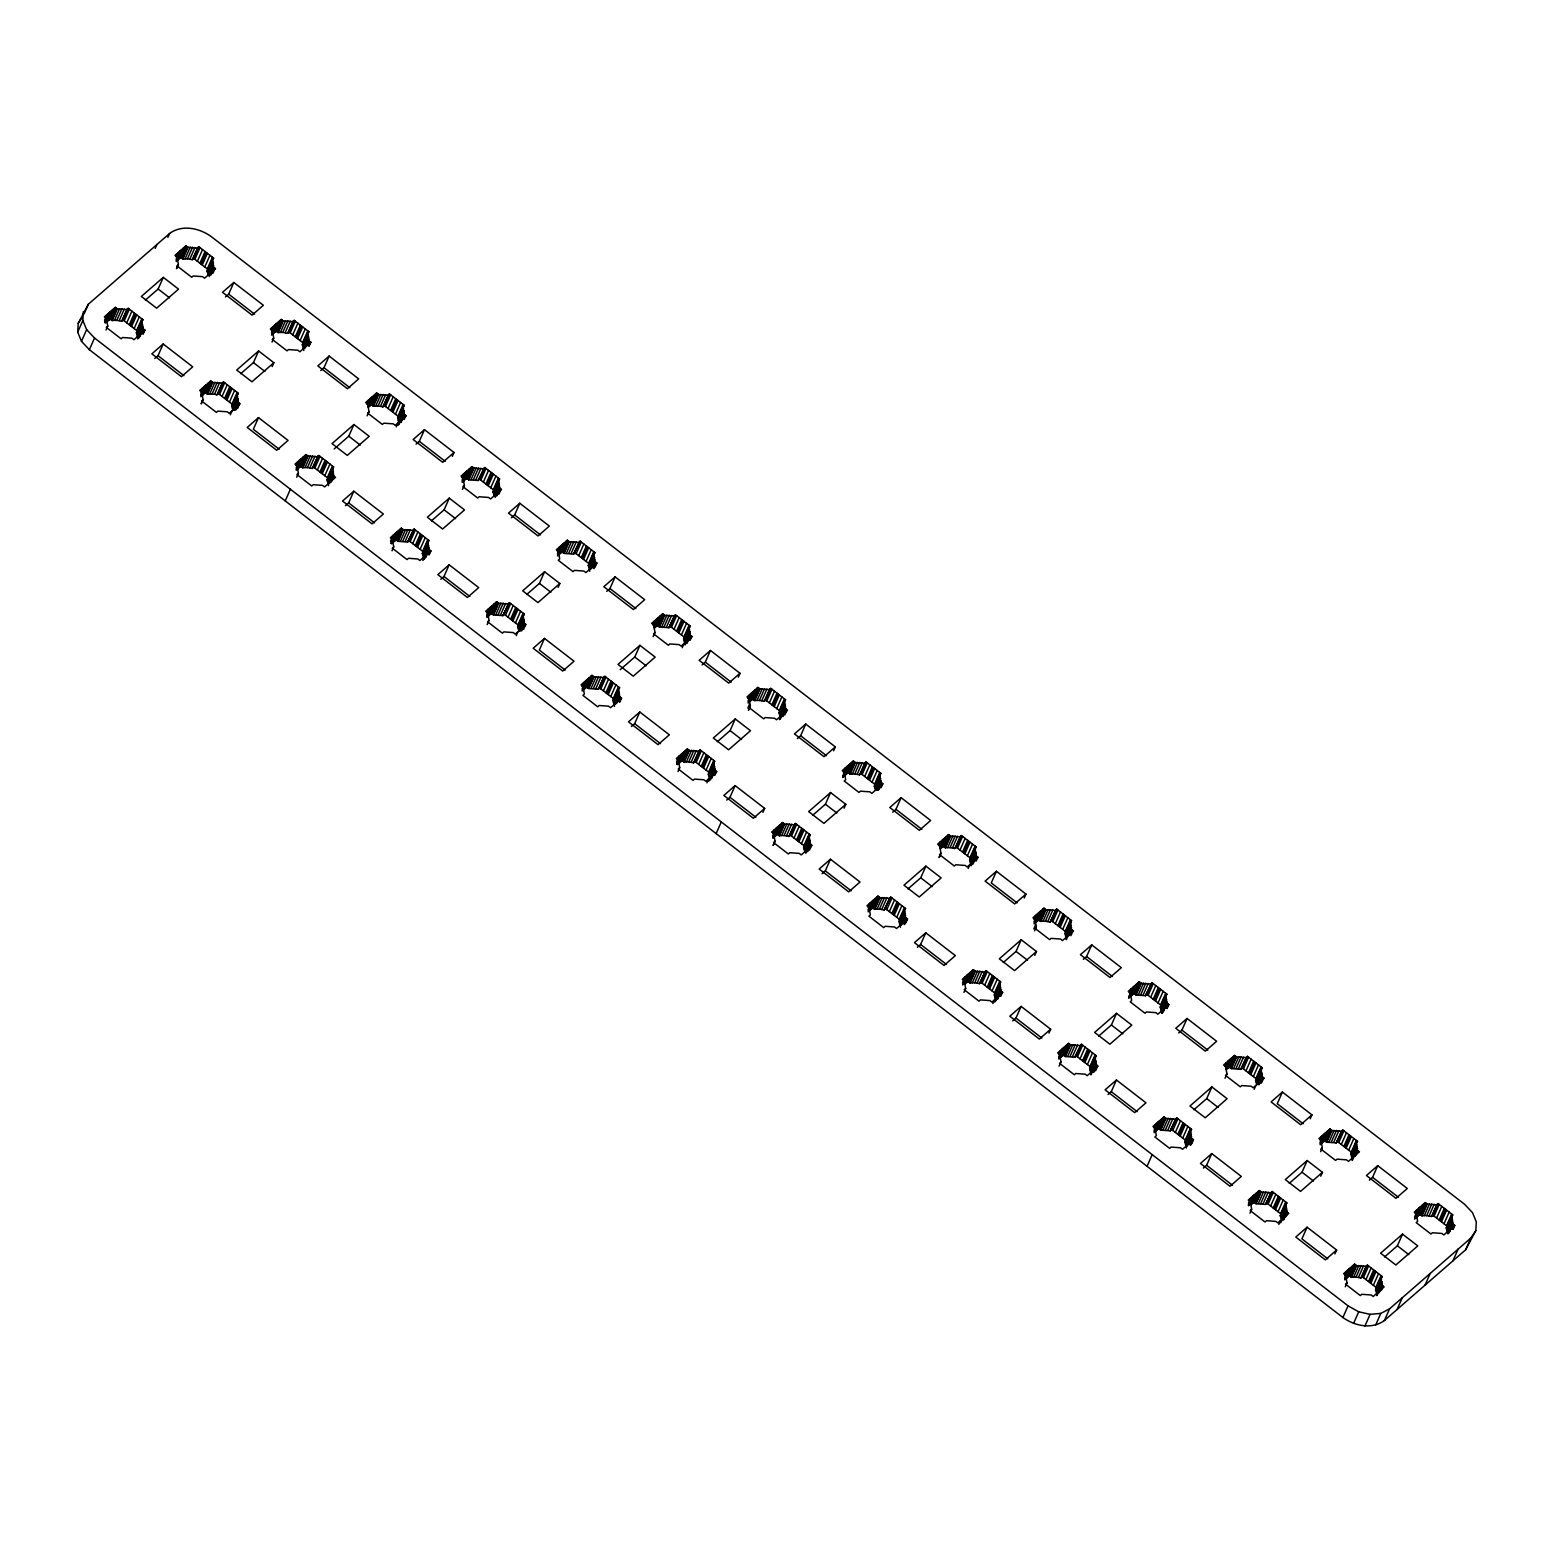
<?xml version="1.0" encoding="UTF-8"?>
<svg xmlns="http://www.w3.org/2000/svg" width="1554" height="1554" viewBox="0 0 1554 1554"><rect width="100%" height="100%" fill="white"/><g stroke="black" fill="none" stroke-linecap="round" stroke-linejoin="round"><path stroke-width="1.5" d="M77.7 332.167L78.205 323.329L88.345 304.234L169.6 233.469C182.109 224.32 199.242 228.011 211.091 236.48L1464.626 1204.311L1472.512 1212.683L1476.3 1221.832L1475.795 1230.671L1465.655 1249.766L1384.4 1320.531C1371.891 1329.68 1354.758 1325.989 1342.909 1317.52L89.374 349.689L81.488 341.317L77.7 332.167L82.848 320.493L83.353 311.674M138.461 329.623L142.968 319.697L128.186 308.294L126.729 309.576L117.308 308.896L115.326 307.362L104.39 316.899L106.352 318.434L107.77 326.087L106.041 329.992M138.617 338.383L142.91 328.652L141.511 320.979L142.968 319.697M209.188 276.554L213.558 267.113L212.14 259.44L213.617 258.158L198.834 246.756L197.377 248.038L187.956 247.358L185.975 245.823L175.019 255.361L177.001 256.896L178.399 264.568L176.69 268.453M234.809 410.023L238.228 402.253L236.83 394.58L238.306 393.298L223.523 381.895L222.047 383.178L212.645 382.478L210.664 380.963L199.708 390.501L201.69 392.016L203.088 399.689L201.379 403.593M306.293 346.542L308.877 340.714L307.478 333.042L308.935 331.76L294.172 320.357L292.696 321.639L283.275 320.959L281.293 319.425L270.357 328.962L272.338 330.497L273.737 338.15L272.008 342.055M330.983 481.682L333.566 475.854L332.148 468.181L333.624 466.899L318.842 455.497L317.385 456.779L307.964 456.08L305.983 454.564L295.027 464.102L297.008 465.617L298.407 473.29L296.697 477.175M400.777 422.086L404.195 414.316L402.797 406.643L404.273 405.361L389.491 393.958L388.034 395.24L378.613 394.541L376.631 393.026L365.676 402.564L367.657 404.079L369.056 411.752L367.113 415.85M425.446 557.226L428.885 549.456L427.486 541.783L428.943 540.501L414.18 529.098L407.556 542.035L398.135 541.355L396.153 539.821L401.301 528.166L403.282 529.681L412.704 530.361M496.095 495.687L499.533 487.917L498.135 480.244L499.592 478.962L484.809 467.56L478.205 480.497L468.784 479.817L466.802 478.302L471.95 466.627L473.931 468.142L483.352 468.842M520.784 630.827L524.203 623.037L522.804 615.384L524.281 614.102L509.498 602.699L502.894 615.637L493.473 614.957L491.491 613.422L496.639 601.767L498.62 603.282L508.041 603.962M592.288 567.346L594.852 561.518L593.453 553.846L594.91 552.564L580.147 541.161L573.523 554.098L564.102 553.418L562.14 551.884L567.288 540.229L569.25 541.744L578.671 542.424M616.957 702.486L619.541 696.639L618.142 688.985L619.599 687.703L604.817 676.301L598.212 689.238L588.791 688.558L586.81 687.023L591.957 675.349L593.939 676.884L603.36 677.563M710.508 779.681L714.859 770.24L713.461 762.567L714.918 761.305L700.155 749.883L698.678 751.165L689.257 750.485L687.295 748.95L676.34 758.488L678.321 760.023L679.72 767.695L678.01 771.58M686.751 642.89L690.17 635.1L688.772 627.447L690.248 626.165L675.466 614.762L668.861 627.699L659.44 627.02L657.459 625.485L662.606 613.83L664.588 615.345L674.009 616.025M782.07 716.491L785.508 708.702L784.11 701.048L785.566 699.766L770.803 688.364L769.327 689.626L759.906 688.946L757.925 687.412L746.988 696.95L748.95 698.484L750.368 706.157L748.639 710.042M805.827 853.282L810.197 843.841L808.779 836.169L810.256 834.906L795.473 823.484L794.016 824.766L784.595 824.086L782.614 822.552L771.658 832.089L773.639 833.624L775.038 841.297L773.329 845.182M880.827 782.303L879.428 774.63L880.904 773.368L866.122 761.946L864.646 763.228L855.244 762.548L853.263 761.013L842.307 770.551L844.288 772.085L845.687 779.758L844.23 781.021L858.993 792.443L860.469 791.161L869.89 791.841L871.852 793.375L882.808 783.838L880.827 782.303L877.408 790.092M905.516 917.443L904.117 909.77L905.574 908.488L890.811 897.085L889.335 898.367L879.914 897.688L877.932 896.153L866.996 905.691L868.977 907.225L870.376 914.898L868.9 916.161L883.682 927.583L885.139 926.301L894.56 926.98L896.541 928.515L907.497 918.977L905.516 917.443L902.932 923.27M972.726 863.694L976.165 855.904L974.766 848.231L976.223 846.969L961.44 835.547L959.983 836.829L950.562 836.149L948.581 834.615L937.625 844.152L939.607 845.687L941.005 853.36L939.296 857.245M997.415 998.814L1000.834 991.044L999.436 983.371L1000.912 982.089L986.13 970.687L984.673 971.969L975.252 971.289L973.27 969.754L962.314 979.292L964.296 980.827L965.694 988.48L963.985 992.384M1068.919 935.333L1071.483 929.506L1070.084 921.833L1071.541 920.551L1056.778 909.148L1055.302 910.43L1045.881 909.75L1043.919 908.216L1032.963 917.754L1034.945 919.288L1036.343 926.961L1034.614 930.846M1092.734 1072.415L1096.172 1064.645L1094.774 1056.973L1096.23 1055.69L1081.448 1044.288L1074.844 1057.244L1065.422 1056.545L1063.441 1055.03L1068.589 1043.356L1070.57 1044.871L1079.991 1045.57M1162.528 1012.839L1166.801 1003.107L1165.403 995.434L1166.879 994.152L1152.097 982.75L1145.492 995.706L1136.071 995.007L1134.09 993.492L1139.237 981.817L1141.219 983.352L1150.64 984.032M1188.927 1144.074L1191.491 1138.247L1190.092 1130.574L1191.549 1129.292L1176.786 1117.889L1170.162 1130.826L1160.741 1130.146L1158.779 1128.631L1163.927 1116.957L1165.889 1118.472L1175.31 1119.171M1258.701 1084.478L1262.139 1076.708L1260.741 1069.035L1262.198 1067.753L1247.415 1056.351L1240.811 1069.307L1231.39 1068.608L1229.408 1067.093L1234.556 1055.419L1236.537 1056.934L1245.958 1057.633M1283.39 1219.618L1286.809 1211.848L1285.411 1204.175L1286.887 1202.893L1272.104 1191.491L1265.5 1204.428L1256.079 1203.748L1254.097 1202.213L1259.245 1190.558L1261.226 1192.073L1270.648 1192.753M1354.894 1156.137L1357.458 1150.31L1356.059 1142.637L1357.536 1141.355L1342.753 1129.952L1336.129 1142.889L1326.708 1142.209L1324.746 1140.694L1329.894 1129.02L1331.856 1130.535L1341.277 1131.234M1378.709 1293.219L1382.147 1285.43L1380.748 1277.776L1382.205 1276.494L1367.442 1265.092L1365.966 1266.355L1356.545 1265.675L1354.564 1264.16L1343.627 1273.697L1345.589 1275.212L1347.007 1282.885L1345.278 1286.77M1416.238 1213.674L1417.636 1221.347L1416.18 1222.629L1430.962 1234.031L1432.419 1232.749L1441.84 1233.449L1443.821 1234.964L1454.758 1225.426L1452.796 1223.911L1451.378 1216.238L1452.854 1214.956L1438.072 1203.554L1436.615 1204.816L1427.194 1204.136L1425.212 1202.621L1414.257 1212.159L1416.238 1213.674L1414.529 1217.578M84.071 313.966L88.345 304.234M81.488 341.317L86.635 329.642L82.848 320.493M89.374 349.689L94.522 338.014L86.635 329.642M104.545 320.357L107.129 314.51M104.642 322.319L106.352 318.434M104.72 322.61L108.994 312.878M105.575 321.853L109.848 312.121M105.575 323.057L110.722 311.383M112.587 309.751L107.44 321.425L110.179 319.036L115.326 307.362M109.324 319.774L114.472 308.1M110.489 319.269L115.637 307.595M111.169 319.794L116.317 308.119M111.849 320.318L116.997 308.644M110.179 319.036L112.16 320.551L117.308 308.896M112.16 320.551L114.433 320.357L119.58 308.683M114.433 320.357L116.783 320.396L121.931 308.722M116.783 320.396L119.172 320.687L124.32 309.032M119.172 320.687L121.581 321.251L126.962 309.382M122.319 320.61L127.467 308.935M122.824 320.163L128.186 308.294M155.186 248.407L156.896 244.522M124.203 320.862L129.351 309.188M126.748 322.824L131.896 311.15M129.273 324.786L134.421 313.112M167.871 237.354L169.6 233.469M130.439 325.68L135.587 314.005M131.585 326.554L136.733 314.899M134.13 328.516L139.277 316.861M136.674 330.478L141.822 318.803M137.879 338.442L136.363 332.653L141.725 320.784M137.082 332.012L142.23 320.338M137.16 334.596L142.308 322.921M145.357 300.136L158.139 289.005L163.287 277.35L178.535 289.122L156.624 308.197L141.375 296.425L163.287 277.35M137.665 336.538L142.813 324.864M137.684 338.83L143.026 326.787M139.782 336.674L143.221 328.885M142.172 333.294L143.9 329.409M176.049 256.876L177.758 252.972M142.851 333.819L144.58 329.934M143.162 334.071L144.891 330.167L142.91 328.652M176.204 259.11L179.642 251.34M176.204 260.314L180.497 250.602M181.352 249.844L176.204 261.519L180.827 257.498L185.975 245.823M178.088 259.887L183.236 248.213M179.973 258.236L185.12 246.562M176.457 268.648L178.166 264.763M181.138 257.731L186.286 246.056M181.818 258.255L186.966 246.581M182.498 258.78L187.645 247.105M180.827 257.498L182.809 259.013L187.956 247.358M182.809 259.013L185.081 258.819L190.229 247.144M185.081 258.819L187.432 258.858L192.579 247.183M187.432 258.858L189.821 259.168L194.969 247.494M189.821 259.168L192.23 259.712L197.611 247.844M192.949 259.071L198.096 247.397M193.454 258.624L198.834 246.756M194.852 259.324L200 247.649M197.377 261.286L202.525 249.611M154.798 358.488L158.022 355.672L163.17 343.997L192.715 366.822L181.429 376.67L151.865 353.846L163.17 343.997M199.922 263.248L205.07 251.573M201.088 264.141L206.235 252.467M202.234 265.035L207.381 253.36M204.778 266.977L209.926 255.322M207.304 268.939L212.451 257.284M213.461 263.325L208.314 275L206.993 271.115L212.374 259.246M207.731 270.474L212.879 258.799M208.236 270.046L213.617 258.158M207.809 273.057L212.956 261.383M209.382 274.961L213.656 265.248M211.286 273.193L213.85 267.346M211.072 274.922L212.781 271.018M212.82 271.775L214.53 267.871M212.956 273.271L214.666 269.386M225.447 296.95L228.671 294.133L233.819 282.478L263.364 305.283L252.059 315.132L222.513 292.307L233.819 282.478M200.738 391.997L202.447 388.111M200.893 394.25L204.332 386.48M200.893 395.454L205.186 385.722M206.041 384.984L200.893 396.658L205.516 392.638L210.664 380.963M202.778 395.007L207.925 383.352M204.662 393.376L209.809 381.701M201.146 403.787L202.855 399.902M205.827 392.871L210.975 381.196M206.507 393.395L211.655 381.721M207.187 393.92L212.335 382.245M205.516 392.638L207.498 394.153L212.645 382.478M207.498 394.153L209.751 393.958L214.899 382.284M209.751 393.958L212.102 393.997L217.249 382.323M212.102 393.997L214.491 394.289L219.638 382.634M214.491 394.289L216.9 394.852L222.28 382.964M217.638 394.211L222.785 382.537M218.143 393.764L223.523 381.895M219.522 394.463L224.67 382.789M222.067 396.425L227.214 384.751M224.611 398.387L229.759 386.713M225.757 399.261L230.905 387.606M226.923 400.155L232.07 388.481M229.448 402.117L234.596 390.442M231.993 404.079L237.14 392.404M238.15 398.465L233.003 410.139L231.682 406.254L237.063 394.386M237.568 393.939L231.682 406.254M232.925 405.167L238.306 393.298M232.498 408.197L237.645 396.523M230.283 414.821L231.993 410.936M240.676 373.737L253.457 362.606L258.605 350.951L273.854 362.723L272.144 366.608M234.052 410.101L238.345 400.369M235.975 408.313L238.539 402.486M235.761 410.042L237.471 406.157M236.655 408.857L239.219 403.01M271.367 330.458L273.096 326.573M237.645 408.411L239.355 404.526M271.542 332.711L274.98 324.941M271.542 333.916L275.835 324.184M276.69 323.446L271.542 335.12L276.146 331.099L281.293 319.425M273.407 333.488L278.555 321.814M275.291 331.837L280.439 320.163M276.457 331.332L281.604 319.658M277.136 331.857L282.284 320.182M277.816 332.381L282.964 320.707M276.146 331.099L278.127 332.614L283.275 320.959M278.127 332.614L280.4 332.42L285.547 320.746M280.4 332.42L282.75 332.459L287.898 320.784M282.75 332.459L285.14 332.75L290.287 321.095M285.14 332.75L287.548 333.314L292.929 321.445M288.286 332.673L293.434 320.998M288.791 332.226L294.172 320.357M290.171 332.925L295.318 321.251M292.715 334.887L297.863 323.213M258.488 417.599L247.203 427.447L276.748 450.272L288.053 440.423L258.488 417.599L253.341 429.273L279.215 449.242M295.241 336.849L300.388 325.174M296.406 337.742L301.554 326.068M297.552 338.617L302.7 326.962M300.097 340.579L305.244 328.924M302.642 342.54L307.789 330.866M303.846 350.505L302.331 344.716L307.711 332.847M303.069 344.075L308.216 332.401M302.331 344.716L308.935 331.76M303.147 346.659L308.294 334.984M303.652 348.601L308.799 336.927M304.701 348.562L308.993 338.85M307.459 344.833L309.188 340.948M308.139 345.357L309.868 341.472M308.819 345.882L310.547 341.997M309.129 346.134L310.858 342.23L308.877 340.714M320.765 370.551L323.99 367.735L329.137 356.06L358.683 378.885L347.397 388.733L317.832 365.909L329.137 356.06M296.056 465.598L297.766 461.713M296.231 467.851L299.65 460.081M296.212 469.055L300.505 459.324M301.359 458.585L296.212 470.26L300.835 466.239L305.983 454.564M298.096 468.609L303.244 456.934M285.237 500.912L290.384 489.238M299.98 466.977L305.128 455.303M301.146 466.472L306.293 454.798M301.826 466.996L306.973 455.322M302.506 467.521L307.653 455.846M300.835 466.239L302.816 467.754L307.964 456.08M302.816 467.754L305.089 467.56L310.237 455.885M305.089 467.56L307.439 467.599L312.587 455.924M307.439 467.599L309.829 467.89L314.976 456.216M309.829 467.89L312.237 468.434L317.618 456.565M312.976 467.812L318.123 456.138M313.461 467.365L318.609 455.691M312.237 468.434L318.842 455.497M314.86 468.065L320.007 456.39M317.385 470.027L322.533 458.352M319.93 471.969L325.077 460.314M321.095 472.863L326.243 461.188M322.241 473.756L327.389 462.082M324.786 475.718L329.934 464.044M327.311 477.68L332.459 466.006M328.516 485.644L327 479.856L332.381 467.987M327.739 479.215L332.886 467.54M329.098 476.825L333.391 467.094M329.331 476.631L333.624 466.899M327.816 481.779L332.964 470.124M334.188 448.931L348.776 436.208L353.923 424.533L369.192 436.324L347.28 455.4L332.032 443.609L353.923 424.533M328.321 483.721L333.469 472.066M329.39 483.702L333.663 473.97M331.293 481.915L333.857 476.087M366.705 404.059L368.415 400.174M367.715 404.37L370.299 398.543M367.715 405.575L371.153 397.785M367.715 406.779L372.008 397.047M373.892 395.415L368.745 407.07L371.484 404.7L376.631 393.026M370.629 405.439L375.777 393.764M371.794 404.934L376.942 393.259M372.474 405.458L377.622 393.784M373.154 405.982L378.302 394.308M371.484 404.7L373.465 406.216L378.613 394.541M373.465 406.216L375.718 406.021L380.866 394.347M375.718 406.021L378.069 406.06L383.216 394.386M378.069 406.06L380.477 406.352L385.625 394.697M380.477 406.352L382.886 406.915L388.247 395.027M383.605 406.274L388.753 394.599M384.11 405.827L389.258 394.153M382.886 406.915L389.491 393.958M385.489 406.526L390.637 394.852M388.034 408.488L393.181 396.814M345.454 505.691L348.679 502.874L353.826 491.2L383.372 514.024L372.066 523.873L342.521 501.048L353.826 491.2M390.578 410.45L395.726 398.776M391.725 411.324L396.872 399.669M392.89 412.218L398.038 400.543M395.415 414.18L400.563 402.505M397.96 416.142L403.108 404.467M404.312 412.432L399.164 424.106L397.649 418.317L403.03 406.449M403.535 406.002L397.649 418.317M403.185 407.517L398.892 417.23L404.273 405.361M398.465 420.26L403.613 408.585M396.251 426.884L397.96 422.999M398.97 422.202L404.118 410.528M398.135 425.252L399.844 421.348M401.087 422.338L404.506 414.549M403.477 418.958L405.186 415.073M404.157 419.483L405.866 415.598M416.083 444.153L419.327 441.336L424.475 429.662L454.021 452.486L452.311 456.371M390.52 541.142L393.104 535.314M390.695 543.395L394.988 533.663M391.55 542.657L395.843 532.925M391.55 543.861L396.697 532.187M398.582 530.536L393.434 542.21L396.153 539.821M395.299 540.578L400.446 528.904M396.464 540.073L401.612 528.399M392.016 550.776L393.745 546.891L392.346 539.219L390.365 537.703L401.301 528.166M397.144 540.598L402.292 528.923M397.824 541.122L402.972 529.448M398.135 541.355L403.282 529.681M400.408 541.142L405.555 529.487M402.758 541.2L407.906 529.525M405.147 541.491L410.295 529.817M407.789 541.841L413.442 529.739M408.799 540.967L413.947 529.292M407.556 542.035L414.18 529.098M410.178 541.647L415.326 529.992M412.723 543.609L417.871 531.954M415.268 545.571L420.415 533.896M416.414 546.464L421.561 534.79M417.56 547.358L422.707 535.683M420.104 549.32L425.252 537.645M422.649 551.281L427.797 539.607M423.853 559.246L422.338 553.457L427.486 541.783M422.571 553.243L428.224 541.142M424.436 550.427L427.855 542.637M425.524 548.29L428.943 540.501M423.154 555.38L428.302 543.706M431.332 520.94L444.114 509.809L449.261 498.135L464.51 509.926L442.618 529.001L427.35 517.21L449.261 498.135M423.659 557.323L428.807 545.648M422.824 560.372L424.533 556.487M423.679 559.634L429.001 547.571M424.533 558.896L426.243 554.992M425.757 557.459L429.195 549.689M428.166 554.098L429.875 550.213M462.024 477.661L463.733 473.776M428.846 554.623L430.555 550.738M429.137 554.856L430.866 550.971L428.885 549.456M462.198 479.914L465.617 472.144M462.198 481.118L466.472 471.386M467.327 470.648L462.179 482.323L466.802 478.302M464.063 480.672L469.211 468.997M465.947 479.04L471.095 467.365M467.113 478.535L472.261 466.86M462.432 489.452L464.374 485.353L462.975 477.68L461.014 476.165L471.95 466.627M467.793 479.059L472.94 467.385M468.473 479.584L473.62 467.909M468.784 479.817L473.931 468.142M471.056 479.623L476.204 467.948M473.407 479.662L478.554 467.987M475.796 479.953L480.944 468.278M478.438 480.303L484.09 468.201M484.595 467.754L478.205 480.497M484.809 467.56L479.662 479.234L494.444 490.637L492.987 491.919L494.289 495.784L499.436 484.129M480.827 480.128L485.975 468.453M483.372 482.09L488.519 470.415M440.773 579.292L443.997 576.476L449.145 564.801L478.71 587.626L467.404 597.474L437.839 574.65L449.145 564.801M485.897 484.032L491.045 472.377M487.062 484.926L492.21 473.251M488.209 485.819L493.356 474.145M490.753 487.781L495.901 476.107M493.298 489.743L498.446 478.069M492.987 491.919L498.135 480.244M493.201 491.705L498.853 479.603M494.211 490.831L499.358 479.156M494.444 490.637L499.592 478.962M493.783 493.842L498.931 482.187M495.357 495.765L499.65 486.033M495.163 497.358L496.892 493.453M497.261 493.978L499.844 488.15M497.047 495.707L498.776 491.822M498.795 492.56L500.524 488.675M498.931 494.075L500.641 490.19M511.421 517.754L514.646 514.937L519.794 503.263L549.339 526.087L538.034 535.936L508.488 513.111L519.794 503.263M486.713 612.8L488.422 608.915M486.868 615.054L490.306 607.264M486.868 616.258L491.161 606.526M492.016 605.788L486.868 617.443L491.491 613.422M488.752 615.811L493.9 604.137M490.637 614.18L495.784 602.505M487.121 624.591L489.063 620.493L487.665 612.82L485.683 611.305L496.639 601.767M491.802 613.675L496.95 602M492.482 614.199L497.63 602.525M493.162 614.724L498.31 603.049M493.473 614.957L498.62 603.282M495.745 614.743L500.893 603.069M498.076 614.801L503.224 603.127M500.485 615.093L505.633 603.418M503.107 615.442L508.255 603.768M503.613 614.995L509.265 602.894M502.894 615.637L509.498 602.699M505.497 615.248L510.644 603.593M508.041 617.21L513.189 605.536M510.586 619.172L515.734 607.497M511.732 620.065L516.88 608.391M512.898 620.959L518.045 609.285M515.442 622.921L520.59 611.246M517.968 624.883L523.115 613.208M524.125 619.25L518.978 630.924L517.657 627.039L522.804 615.384M517.89 626.845L523.038 615.17M518.395 626.417L524.048 614.296M517.657 627.039L524.281 614.102M518.473 628.981L523.62 617.307M516.258 635.625L517.968 631.72M526.651 594.541L539.432 583.41L544.58 571.736L559.828 583.508L558.119 587.412M520.027 630.905L524.32 621.173M521.95 629.117L524.514 623.29M521.736 630.846L523.445 626.961M523.484 627.699L525.194 623.814M557.342 551.262L559.071 547.377M523.62 629.215L525.33 625.31M557.517 553.515L560.955 545.726M557.517 554.72L561.81 544.988M562.665 544.25L557.517 555.924L562.14 551.884M559.401 554.273L564.549 542.599M561.285 552.641L566.433 540.967M562.431 552.136L567.579 540.462M563.111 552.661L568.259 540.986M563.791 553.185L568.939 541.511M564.102 553.418L569.25 541.744M566.375 553.205L571.522 541.55M568.725 553.263L573.873 541.588M571.114 553.554L576.262 541.88M573.756 553.904L578.904 542.229M574.261 553.457L579.914 541.355M573.523 554.098L580.147 541.161M576.145 553.71L581.293 542.055M578.69 555.672L583.838 544.017M544.483 638.403L533.177 648.251L562.723 671.056L574.028 661.227L544.483 638.403L539.335 650.077L565.19 670.046M581.235 557.633L586.382 545.978M582.381 558.527L587.529 546.853M583.527 559.421L588.675 547.746M586.072 561.382L591.219 549.708M588.616 563.344L593.764 551.67M589.821 571.309L588.306 565.52L593.453 553.846M588.539 565.306L593.686 553.632M589.044 564.879L594.696 552.758M588.306 565.52L594.91 552.564M589.121 567.443L594.269 555.769M589.626 569.386L594.774 557.711M590.675 569.366L594.968 559.634M592.579 567.579L595.163 561.752M593.259 568.104L595.842 562.276M593.939 568.628L596.522 562.801M595.124 566.919L596.833 563.034L594.852 561.518M606.74 591.355L609.964 588.539L615.112 576.864L644.677 599.689L633.372 609.537L603.807 586.713L615.112 576.864M582.031 686.402L583.741 682.517M582.206 688.655L585.625 680.866M582.206 689.859L586.48 680.128M587.334 679.389L582.187 691.044L586.81 687.023M584.071 689.413L589.219 677.738M585.955 687.781L591.103 676.107M587.121 687.276L592.268 675.601M587.801 687.8L592.948 676.126M588.48 688.325L593.628 676.65M588.791 688.558L593.939 676.884M591.064 688.344L596.212 676.67M593.414 688.403L598.562 676.728M595.804 688.694L600.951 677.02M598.445 689.044L603.593 677.369M598.95 688.597L604.098 676.922M599.456 688.169L604.817 676.301M600.835 688.849L605.982 677.175M603.379 690.811L608.527 679.137M605.905 692.773L611.052 681.099M607.07 693.667L612.218 681.992M608.216 694.56L613.364 682.886M610.761 696.522L615.908 684.848M613.306 698.484L618.453 686.81M614.51 706.448L612.995 700.64L618.142 688.985M613.208 700.446L618.356 688.772M613.713 699.999L618.861 688.344M612.995 700.64L619.599 687.703M613.791 702.583L618.939 690.908M620.163 669.735L634.77 657.012L639.918 645.337L655.166 657.109L633.255 676.184L618.006 664.413L639.918 645.337M614.296 704.525L619.444 692.851M615.365 704.506L619.657 694.774M617.268 702.719L619.852 696.891M618.803 701.301L620.532 697.416M652.68 624.863L654.389 620.978M619.483 701.825L621.212 697.94M619.793 702.058L621.522 698.173L619.541 696.639M653.71 625.174L656.274 619.327M653.69 626.379L657.128 618.589M653.69 627.563L657.983 617.851M659.867 616.2L654.72 627.874L657.459 625.485M656.604 626.243L661.751 614.568M653.088 636.654L655.03 632.556L653.632 624.883L651.65 623.368L662.606 613.83M657.769 625.738L662.917 614.063M658.449 626.262L663.597 614.588M659.129 626.786L664.277 615.112M659.44 627.02L664.588 615.345M661.713 626.806L666.86 615.131M664.063 626.864L669.211 615.19M666.452 627.156L671.6 615.481M669.075 627.505L674.222 615.831M669.58 627.058L674.727 615.384M670.085 626.631L675.466 614.762M671.483 627.311L676.631 615.656M674.009 629.273L679.156 617.598M631.429 726.495L634.654 723.678L639.801 712.004L669.347 734.809L658.041 744.657L628.496 721.852L639.801 712.004M676.553 631.235L681.701 619.56M677.699 632.128L682.847 620.454M678.865 633.022L684.013 621.347M681.41 634.984L686.557 623.309M683.935 636.946L689.082 625.271M690.287 633.236L685.139 644.91L683.624 639.102L688.772 627.447M683.857 638.908L689.005 627.233M689.51 626.806L683.624 639.102M684.867 638.034L690.248 626.165M684.44 641.044L689.587 629.37M682.225 647.688L683.935 643.783M684.945 642.987L690.093 631.312M687.062 643.123L690.481 635.353M689.452 639.762L691.161 635.877M690.131 640.287L691.841 636.402M702.078 664.957L705.302 662.14L710.45 650.466L739.995 673.29L738.286 677.175M676.495 761.946L679.079 756.118M676.592 763.908L678.321 760.023M676.67 764.199L680.963 754.467M677.525 763.441L681.817 753.729M677.525 764.646L682.672 752.971M684.556 751.34L679.409 763.014L682.148 760.625L687.295 748.95M681.293 761.363L686.441 749.708M682.459 760.858L687.606 749.203M683.138 761.382L688.286 749.727M683.818 761.907L688.966 750.252M682.148 760.625L684.11 762.159L689.257 750.485M684.11 762.159L686.382 761.946L691.53 750.271M686.382 761.946L688.733 761.984L693.88 750.329M688.733 761.984L691.122 762.295L696.27 750.621M691.122 762.295L693.531 762.839L698.911 750.971M694.269 762.198L699.417 750.524M694.774 761.771L700.155 749.883M696.153 762.451L701.301 750.776M698.698 764.413L703.845 752.738M701.242 766.375L706.39 754.7M702.389 767.268L707.536 755.594M703.554 768.162L708.702 756.487M706.079 770.124L711.227 758.449M708.624 772.085L713.772 760.411M714.976 768.375L709.828 780.05L708.313 774.242L713.694 762.373M709.051 773.601L714.199 761.946M709.556 773.173L714.063 763.247M709.129 776.184L714.277 764.51M706.915 782.808L708.624 778.923M717.307 741.744L730.089 730.613L735.236 718.939L750.485 730.71L728.593 749.786L713.344 738.014L735.236 718.939M709.634 778.127L714.782 766.452M708.799 781.176L710.508 777.291M711.732 778.263L715.17 770.493M714.141 774.902L715.85 771.017M747.998 698.465L749.727 694.58M714.821 775.427L716.53 771.542M748.173 700.718L751.592 692.929M748.173 701.922L752.466 692.19M753.321 691.452L748.173 703.107L752.777 699.086L757.925 687.412M750.038 701.476L755.186 689.801M747.843 708.1L749.552 704.215M751.922 699.844L757.07 688.169M748.406 710.236L750.135 706.351M753.088 699.339L758.235 687.664M753.768 699.863L758.915 688.189M754.448 700.388L759.595 688.713M752.777 699.086L754.758 700.621L759.906 688.946M754.758 700.621L757.031 700.407L762.179 688.733M757.031 700.407L759.382 700.466L764.529 688.791M759.382 700.466L761.771 700.757L766.918 689.082M761.771 700.757L764.179 701.301L769.56 689.432M764.918 700.66L770.065 688.985M765.423 700.232L770.803 688.364M766.802 700.912L771.949 689.238M769.347 702.874L774.494 691.2M726.748 800.077L729.972 797.28L735.12 785.605L764.685 808.41L762.956 812.315M771.872 704.836L777.019 693.162M716.141 833.604L721.289 821.93M773.037 705.73L778.185 694.055M774.183 706.623L779.331 694.949M776.728 708.585L781.876 696.911M779.273 710.547L784.42 698.873M780.477 718.511L778.962 712.703L784.343 700.835M779.681 712.082L784.828 700.407M780.186 711.635L785.566 699.766M779.758 714.646L784.906 702.971M780.283 716.588L785.43 704.914M779.428 719.638L781.157 715.753M780.283 718.9L785.625 706.837M783.235 714.782L785.819 708.954M783.022 716.511L784.751 712.626M784.77 713.364L786.499 709.479M784.906 714.879L786.635 710.974M797.396 738.558L800.621 735.741L805.768 724.067L835.314 746.872L833.604 750.776M772.688 833.604L774.397 829.7M772.843 835.858L776.281 828.068M772.843 837.043L777.136 827.33M777.991 826.573L772.843 838.247L777.466 834.226L782.614 822.552M774.727 836.615L779.875 824.941M776.611 834.964L781.759 823.309M773.096 845.376L774.805 841.491M777.777 834.459L782.925 822.785M778.457 834.984L783.604 823.309M779.137 835.508L784.284 823.853M777.466 834.226L779.448 835.761L784.595 824.086M779.448 835.761L781.72 835.547L786.868 823.873M781.72 835.547L784.071 835.586L789.218 823.931M784.071 835.586L786.46 835.897L791.608 824.222M786.46 835.897L788.869 836.441L794.249 824.572M789.587 835.799L794.735 824.125M790.092 835.353L795.473 823.484M791.491 836.052L796.639 824.378M794.016 838.014L799.164 826.339M796.561 839.976L801.709 828.301M797.726 840.869L802.874 829.195M798.873 841.763L804.02 830.089M801.417 843.725L806.565 832.05M803.942 845.687L809.09 834.012M810.1 840.054L804.953 851.728L803.632 847.843L809.012 835.974M804.37 847.202L809.517 835.528M804.875 846.775L810.256 834.906M804.448 849.785L809.595 838.111M812.645 815.345L825.407 804.214L830.555 792.54L845.803 804.312L844.094 808.197M806.021 851.709L810.294 841.977M807.925 849.921L810.489 844.075M807.711 851.65L809.42 847.746M809.459 848.503L811.169 844.599M843.336 772.066L845.046 768.181M809.595 849.999L811.305 846.114M842.637 776.262L846.93 766.53M847.785 765.792L842.637 777.466L848.115 772.688L853.263 761.013M843.492 776.709L848.639 765.034M845.376 775.077L850.524 763.402M847.26 773.426L852.408 761.771M848.426 772.921L853.573 761.266M849.106 773.445L854.253 761.79M849.785 773.97L854.933 762.315M848.115 772.688L850.096 774.222L855.244 762.548M850.096 774.222L852.35 774.009L857.497 762.334M852.35 774.009L854.7 774.047L859.848 762.392M854.7 774.047L857.109 774.358L862.256 762.684M857.109 774.358L859.498 774.902L864.879 763.033M860.236 774.261L865.384 762.587M860.741 773.834L866.122 761.946M862.12 774.514L867.268 762.839M864.665 776.476L869.813 764.801M822.085 873.678L825.31 870.881L830.458 859.207L860.003 882.012L848.698 891.86L819.152 869.055L830.458 859.207M867.21 778.437L872.357 766.763M868.356 779.331L873.503 767.657M869.521 780.225L874.669 768.55M872.047 782.186L877.194 770.512M874.591 784.148L879.739 772.474M880.749 778.515L875.601 790.19L874.28 786.305L879.661 774.436M875.019 785.664L880.166 774.009M876.378 783.294L880.904 773.368M875.096 788.247L880.244 776.573M876.65 790.17L880.943 780.438M877.699 790.326L881.137 782.556M878.36 790.112L880.069 786.227M879.253 788.908L881.817 783.08M880.788 787.489L882.497 783.604M881.099 787.723L882.808 783.838M892.715 812.14L895.959 809.343L901.106 797.668L930.652 820.473L919.346 830.322L889.801 807.517L901.106 797.668M868.006 907.206L869.735 903.301M868.181 909.459L871.619 901.67M868.181 910.644L872.474 900.932M873.329 900.174L868.181 911.848L872.785 907.827L877.932 896.153M870.065 910.217L875.213 898.542M871.93 908.566L877.078 896.891M873.095 908.06L878.243 896.386M873.775 908.585L878.923 896.911M874.455 909.109L879.603 897.435M872.785 907.827L874.766 909.362L879.914 897.688M874.766 909.362L877.039 909.148L882.186 897.474M877.039 909.148L879.389 909.187L884.537 897.513M879.389 909.187L881.778 909.498L886.926 897.823M881.778 909.498L884.187 910.042L889.568 898.173M884.925 909.401L890.073 897.726M884.187 910.042L890.811 897.085M886.81 909.653L891.957 897.979M889.354 911.615L894.502 899.941M891.879 913.577L897.027 901.903M893.045 914.471L898.193 902.796M894.191 915.364L899.339 903.69M896.736 917.307L901.883 905.652M899.28 919.269L904.428 907.614M900.485 927.252L898.97 921.444L904.35 909.576M899.708 920.803L904.855 909.129M901.067 918.414L905.574 908.488M899.785 923.387L904.933 911.712M907.963 888.927L920.745 877.816L925.893 866.141L941.141 877.913L919.23 896.988L903.981 885.217L925.893 866.141M900.29 925.329L905.438 913.655M901.339 925.29L905.632 915.578M903.243 923.523L905.827 917.676M903.923 924.047L906.506 918.2M938.655 845.667L940.364 841.763M904.603 924.572L907.186 918.725M905.768 922.862L907.497 918.977M939.684 845.959L942.248 840.131M939.684 847.163L943.103 839.393M939.665 848.367L943.958 838.636M945.842 837.004L940.694 848.678L943.433 846.289L948.581 834.615M942.579 847.027L947.726 835.372M939.063 857.439L940.792 853.554M943.744 846.522L948.892 834.848M944.424 847.047L949.572 835.372M945.104 847.571L950.252 835.916M943.433 846.289L945.415 847.824L950.562 836.149M945.415 847.824L947.687 847.61L952.835 835.935M947.687 847.61L950.038 847.649L955.186 835.994M950.038 847.649L952.427 847.96L957.575 836.285M952.427 847.96L954.836 848.503L960.217 836.635M955.574 847.862L960.722 836.188M956.079 847.416L961.44 835.547M957.458 848.115L962.606 836.441M959.983 850.077L965.131 838.402M917.404 947.28L920.628 944.463L925.776 932.808L955.341 955.613L944.036 965.461L914.471 942.637L925.776 932.808M962.528 852.039L967.676 840.364M963.694 852.932L968.841 841.258M964.84 853.826L969.987 842.151M967.384 855.788L972.532 844.113M969.929 857.75L975.077 846.075M976.281 854.04L971.133 865.714L969.618 859.906L974.98 848.037M975.485 847.59L969.618 859.906M970.842 858.838L976.223 846.969M970.415 861.848L975.562 850.174M968.2 868.472L969.929 864.587M970.92 863.791L976.067 852.116M973.037 863.927L976.475 856.137M975.426 860.566L977.155 856.662M976.106 861.091L977.835 857.186M1024.261 897.979L1025.97 894.074L996.425 871.27L991.277 882.944L1017.132 902.893M962.489 982.75L965.053 976.903M962.645 985.003L966.938 975.271M963.499 984.245L967.792 974.513M964.354 983.507L968.647 973.775M970.531 972.144L965.384 983.818L968.123 981.429L973.27 969.754M967.268 982.167L972.415 970.492M968.433 981.662L973.581 969.987M969.113 982.186L974.261 970.512M969.793 982.711L974.941 971.036M968.123 981.429L970.104 982.944L975.252 971.289M970.104 982.944L972.357 982.75L977.505 971.075M972.357 982.75L974.708 982.788L979.855 971.114M974.708 982.788L977.116 983.099L982.264 971.425M977.116 983.099L979.525 983.643L984.886 971.774M980.244 983.002L985.391 971.328M980.749 982.555L985.896 970.881M979.525 983.643L986.13 970.687M982.128 983.255L987.276 971.58M984.673 985.217L989.82 973.542M987.217 987.178L992.365 975.504M988.363 988.072L993.511 976.398M989.529 988.946L994.677 977.291M992.054 990.908L997.202 979.253M994.599 992.87L999.746 981.196M1000.951 989.179L995.803 1000.834L994.288 995.046L999.669 983.177M995.026 994.405L1000.174 982.73M999.824 984.245L994.288 995.046M1000.038 984.051L995.764 993.764L980.982 982.361M995.104 996.988L1000.252 985.314M992.889 1003.612L994.599 999.727M1003.282 962.528L1016.063 951.417L1021.211 939.743L1036.46 951.514L1034.75 955.399M995.609 998.931L1000.757 987.256M994.774 1001.98L996.483 998.076M997.726 999.067L1001.145 991.277M1000.116 995.706L1001.825 991.802M1033.973 919.269L1035.702 915.364M1000.795 996.231L1002.505 992.326M1034.148 921.522L1037.586 913.733M1034.148 922.707L1038.441 912.994M1039.296 912.237L1034.148 923.911L1038.771 919.89L1043.919 908.216M1036.032 922.28L1041.18 910.605M1033.818 928.903L1035.527 925.018M1037.897 920.628L1043.045 908.954M1039.063 920.123L1044.21 908.449M1039.743 920.648L1044.89 908.973M1040.422 921.172L1045.57 909.498M1038.771 919.89L1040.733 921.425L1045.881 909.75M1040.733 921.425L1043.006 921.211L1048.154 909.537M1043.006 921.211L1045.356 921.25L1050.504 909.576M1045.356 921.25L1047.746 921.561L1052.893 909.886M1047.746 921.561L1050.154 922.105L1055.535 910.236M1050.892 921.464L1056.04 909.789M1051.398 921.017L1056.545 909.343M1050.154 922.105L1056.778 909.148M1052.777 921.716L1057.924 910.042M1055.321 923.678L1060.469 912.004M1012.722 1020.881L1015.966 1018.064L1021.114 1006.39L1050.659 1029.214L1048.95 1033.099M1057.866 925.64L1063.014 913.966M1059.012 926.534L1064.16 914.859M1060.158 927.427L1065.306 915.753M1062.703 929.389L1067.851 917.715M1065.248 931.332L1070.395 919.677M1066.452 939.315L1064.937 933.507L1070.317 921.639M1065.675 932.866L1070.823 921.192M1066.18 932.439L1071.328 920.764M1067.268 930.283L1071.541 920.551M1065.753 935.45L1070.9 923.775M1066.258 937.392L1071.405 925.718M1066.277 939.684L1071.6 927.641M1069.21 935.586L1071.794 929.739M1070.764 934.168L1072.474 930.263M1070.881 935.663L1072.61 931.778M1083.371 959.342L1086.596 956.526L1091.743 944.871L1121.308 967.676L1110.003 977.524L1080.438 954.7L1091.743 944.871M1058.662 1054.389L1060.372 1050.504M1058.837 1056.642L1062.256 1048.872M1058.837 1057.847L1063.111 1048.115M1063.966 1047.377L1058.818 1059.051L1063.441 1055.03M1060.702 1057.4L1065.85 1045.745M1062.586 1055.768L1067.734 1044.094M1063.752 1055.263L1068.899 1043.589M1059.07 1066.18L1061.013 1062.081L1059.614 1054.408L1057.652 1052.893L1068.589 1043.356M1064.432 1055.788L1069.579 1044.113M1065.112 1056.312L1070.259 1044.638M1065.422 1056.545L1070.57 1044.871M1067.695 1056.351L1072.843 1044.676M1070.046 1056.39L1075.193 1044.715M1072.435 1056.681L1077.582 1045.026M1075.077 1057.031L1080.729 1044.929M1076.087 1056.157L1081.234 1044.482M1074.844 1057.244L1081.448 1044.288M1077.466 1056.856L1082.614 1045.182M1080.011 1058.818L1085.158 1047.143M1082.536 1060.78L1087.683 1049.105M1083.701 1061.654L1088.849 1049.999M1084.847 1062.547L1089.995 1050.892M1087.392 1064.509L1092.54 1052.835M1089.937 1066.471L1095.084 1054.797M1091.141 1074.436L1089.626 1068.647L1094.774 1056.973M1089.84 1068.453L1095.492 1056.331M1090.85 1067.559L1095.997 1055.904M1089.626 1068.647L1096.23 1055.69M1090.422 1070.589L1095.57 1058.915M1098.62 1036.13L1111.382 1024.999L1116.53 1013.344L1131.798 1025.116L1109.886 1044.191L1094.638 1032.419L1116.53 1013.344M1090.927 1072.532L1096.075 1060.858M1090.947 1074.824L1096.289 1062.781M1093.899 1070.725L1096.483 1064.879M1093.686 1072.435L1095.415 1068.55M1095.434 1069.288L1097.163 1065.403M1129.311 992.87L1131.021 988.966M1095.57 1070.803L1097.279 1066.918M1128.612 997.066L1132.905 987.334M1133.76 986.576L1128.612 998.251L1134.09 993.492M1129.467 997.513L1134.614 985.838M1131.351 995.881L1136.498 984.206M1133.235 994.23L1138.383 982.555M1134.401 993.725L1139.548 982.05M1135.08 994.249L1140.228 982.575M1135.76 994.774L1140.908 983.099M1136.071 995.007L1141.219 983.352M1138.344 994.813L1143.491 983.138M1140.675 994.851L1145.822 983.177M1143.084 995.162L1148.231 983.488M1145.706 995.492L1151.359 983.391M1146.716 994.618L1151.864 982.944M1145.492 995.706L1152.097 982.75M1148.115 995.318L1153.262 983.643M1150.64 997.279L1155.787 985.605M1108.06 1094.482L1111.285 1091.666L1116.432 1079.991L1145.978 1102.816L1134.673 1112.664L1105.127 1089.84L1116.432 1079.991M1153.185 999.241L1158.332 987.567M1154.331 1000.135L1159.478 988.461M1155.496 1001.009L1160.644 989.354M1158.041 1002.971L1163.188 991.316M1160.566 1004.933L1165.714 993.259M1161.77 1012.897L1160.255 1007.109L1165.403 995.434M1160.488 1006.914L1166.141 994.793M1162.353 1004.078L1166.646 994.366M1162.586 1003.884L1166.879 994.152M1161.071 1009.051L1166.219 997.377M1161.576 1010.994L1166.724 999.319M1161.596 1013.286L1166.918 1001.242M1162.45 1012.548L1164.16 1008.663M1163.693 1011.13L1167.112 1003.34M1166.083 1007.769L1167.792 1003.865M1166.763 1008.293L1168.472 1004.389M1167.073 1008.527L1168.783 1004.642L1166.801 1003.107M1178.69 1032.944L1181.934 1030.127L1187.081 1018.453L1216.627 1041.277L1205.321 1051.126L1175.776 1028.301L1187.081 1018.453M1153.981 1127.99L1155.71 1124.105M1154.156 1130.244L1157.594 1122.474M1154.156 1131.448L1158.449 1121.716M1159.303 1120.978L1154.156 1132.652L1158.779 1128.631M1156.04 1131.001L1161.188 1119.346M1157.924 1129.369L1163.072 1117.695M1159.09 1128.864L1164.237 1117.19M1159.75 1129.389L1164.898 1117.714M1160.43 1129.913L1165.578 1118.239M1160.741 1130.146L1165.889 1118.472M1147.046 1166.296L1152.194 1154.622M1163.014 1129.952L1168.161 1118.278M1165.364 1129.991L1170.512 1118.317M1167.753 1130.282L1172.901 1118.608M1170.395 1130.632L1175.543 1118.958M1170.9 1130.205L1176.553 1118.084M1170.162 1130.826L1176.786 1117.889M1172.784 1130.457L1177.932 1118.783M1175.329 1132.419L1180.477 1120.745M1177.874 1134.362L1183.021 1122.707M1179.02 1135.255L1184.167 1123.6M1180.185 1136.149L1185.333 1124.474M1182.711 1138.111L1187.858 1126.436M1185.255 1140.073L1190.403 1128.398M1186.46 1148.037L1184.944 1142.248L1190.092 1130.574M1185.178 1142.035L1190.325 1130.38M1185.683 1141.607L1191.335 1129.486M1187.275 1139.024L1191.549 1129.292M1185.76 1144.171L1190.908 1132.516M1193.938 1109.731L1206.72 1098.6L1211.867 1086.926L1227.116 1098.717L1205.224 1117.792L1189.956 1106.021L1211.867 1086.926M1186.265 1146.114L1191.413 1134.459M1187.314 1146.094L1191.607 1136.362M1189.218 1144.307L1191.801 1138.48M1189.898 1144.832L1192.481 1139.004M1224.63 1066.452L1226.359 1062.567M1190.578 1145.356L1193.161 1139.529M1191.763 1143.666L1193.472 1139.762L1191.491 1138.247M1225.659 1066.763L1228.223 1060.935M1225.659 1067.967L1229.078 1060.178M1225.659 1069.171L1229.933 1059.439M1231.817 1057.808L1226.669 1069.463L1229.408 1067.093M1228.554 1067.831L1233.701 1056.157M1229.719 1067.326L1234.867 1055.652M1225.038 1078.243L1227 1074.144L1225.582 1066.471L1223.62 1064.956L1234.556 1055.419M1230.399 1067.851L1235.547 1056.176M1231.079 1068.375L1236.226 1056.701M1231.39 1068.608L1236.537 1056.934M1233.662 1068.414L1238.81 1056.739M1236.013 1068.453L1241.16 1056.778M1238.402 1068.744L1243.55 1057.089M1241.044 1069.094L1246.191 1057.419M1241.549 1068.666L1247.202 1056.545M1240.811 1069.307L1247.415 1056.351M1243.433 1068.919L1248.581 1057.244M1245.978 1070.881L1251.125 1059.206M1203.379 1168.084L1206.603 1165.267L1211.751 1153.592L1241.316 1176.417L1230.01 1186.265L1200.465 1163.441L1211.751 1153.592M1248.503 1072.843L1253.651 1061.168M1249.669 1073.717L1254.816 1062.062M1250.815 1074.61L1255.962 1062.955M1253.359 1076.572L1258.507 1064.898M1255.904 1078.534L1261.052 1066.86M1262.042 1072.92L1256.895 1084.595L1255.593 1080.71L1260.741 1069.035M1255.807 1080.516L1260.954 1068.841M1261.965 1067.967L1255.593 1080.71M1262.198 1067.753L1257.05 1079.428L1242.268 1068.025M1256.39 1082.652L1261.537 1070.978M1254.175 1089.276L1255.904 1085.391M1257.963 1084.556L1262.256 1074.844M1259.012 1084.731L1262.45 1076.941M1260.547 1083.313L1263.13 1077.466M1261.537 1082.866L1263.81 1077.99M1310.236 1118.763L1311.945 1114.878L1282.4 1092.054L1277.252 1103.728L1303.107 1123.697M1248.464 1203.534L1251.028 1197.707M1248.25 1205.263L1249.96 1201.378M1248.62 1205.787L1252.912 1196.075M1249.474 1205.049L1253.767 1195.317M1250.329 1204.292L1254.622 1194.579M1256.506 1192.928L1251.359 1204.603L1254.097 1202.213M1253.243 1202.971L1258.39 1191.296M1249.96 1213.169L1251.669 1209.284L1250.271 1201.611L1248.289 1200.096L1259.245 1190.558M1254.408 1202.466L1259.556 1190.791M1255.088 1202.99L1260.236 1191.316M1255.768 1203.515L1260.916 1191.84M1256.079 1203.748L1261.226 1192.073M1258.351 1203.534L1263.499 1191.879M1260.702 1203.592L1265.85 1191.918M1263.091 1203.884L1268.239 1192.209M1265.714 1204.233L1270.861 1192.559M1266.219 1203.787L1271.366 1192.132M1266.724 1203.359L1272.104 1191.491M1268.122 1204.039L1273.27 1192.384M1270.648 1206.001L1275.795 1194.346M1273.192 1207.963L1278.34 1196.308M1274.338 1208.857L1279.486 1197.182M1275.504 1209.75L1280.651 1198.076M1278.048 1211.712L1283.196 1200.038M1280.574 1213.674L1285.721 1202M1286.731 1208.041L1281.584 1219.715L1280.263 1215.85L1285.411 1204.175M1280.496 1215.636L1285.644 1203.981M1281.001 1215.209L1286.149 1203.534M1286.887 1202.893L1280.263 1215.85M1281.079 1217.773L1286.226 1206.118M1278.864 1224.416L1280.593 1220.512M1289.276 1183.332L1302.038 1172.202L1307.186 1160.527L1322.435 1172.318L1320.725 1176.203M1280.749 1222.765L1282.458 1218.88M1282.652 1219.696L1286.926 1209.964M1283.701 1219.851L1287.12 1212.081M1286.09 1216.491L1287.8 1212.606M1319.968 1140.053L1321.677 1136.168M1320.123 1142.307L1323.561 1134.537M1320.123 1143.511L1324.416 1133.779M1325.271 1133.041L1320.123 1144.715L1324.746 1140.694M1322.007 1143.064L1327.155 1131.409M1323.891 1141.432L1329.039 1129.758M1320.609 1151.631L1322.318 1147.746L1320.919 1140.073L1318.938 1138.558L1329.894 1129.02M1325.057 1140.927L1330.205 1129.253M1325.737 1141.452L1330.884 1129.777M1326.417 1141.976L1331.564 1130.302M1326.708 1142.209L1331.856 1130.535M1328.981 1142.015L1334.128 1130.341M1331.331 1142.054L1336.479 1130.38M1333.72 1142.345L1338.868 1130.671M1336.362 1142.695L1341.51 1131.021M1336.867 1142.268L1342.015 1130.593M1337.372 1141.821L1342.753 1129.952M1338.752 1142.52L1343.899 1130.846M1341.296 1144.482L1346.444 1132.808M1334.925 1253.903L1336.634 1250.018L1307.089 1227.194L1301.941 1238.868L1327.796 1258.837M1343.841 1146.425L1348.989 1134.77M1344.987 1147.318L1350.135 1135.663M1346.152 1148.212L1351.3 1136.537M1348.678 1150.174L1353.825 1138.499M1351.222 1152.136L1356.37 1140.461M1352.427 1160.1L1350.912 1154.311L1356.059 1142.637M1351.145 1154.098L1356.292 1142.443M1351.65 1153.67L1356.797 1141.996M1352.155 1153.223L1357.536 1141.355M1351.727 1156.234L1356.875 1144.579M1352.233 1158.177L1357.38 1146.522M1352.252 1160.488L1357.574 1148.425M1355.205 1156.37L1357.769 1150.543M1369.346 1180.146L1372.571 1177.33L1377.718 1165.655L1407.283 1188.48L1395.978 1198.328L1366.432 1175.504L1377.718 1165.655M1344.637 1275.193L1346.366 1271.308M1344.812 1277.446L1348.231 1269.657M1344.812 1278.651L1349.105 1268.919M1349.96 1268.181L1344.812 1279.855L1349.416 1275.815L1354.564 1264.16M1346.677 1278.204L1351.825 1266.529M1348.561 1276.572L1353.709 1264.898M1349.727 1276.067L1354.874 1264.393M1350.407 1276.592L1355.554 1264.917M1351.086 1277.116L1356.234 1265.442M1349.416 1275.815L1351.397 1277.349L1356.545 1265.675M1351.397 1277.349L1353.67 1277.135L1358.818 1265.48M1353.67 1277.135L1356.02 1277.194L1361.168 1265.519M1356.02 1277.194L1358.41 1277.485L1363.557 1265.811M1342.909 1317.52L1348.056 1305.846L94.522 338.014M1358.41 1277.485L1360.818 1278.029L1366.199 1266.16M1361.557 1277.388L1366.704 1265.733M1362.062 1276.961L1367.442 1265.092M1363.441 1277.641L1368.588 1265.986M1365.985 1279.602L1371.133 1267.928M1368.511 1281.564L1373.658 1269.89M1369.676 1282.458L1374.824 1270.784M1370.822 1283.351L1375.97 1271.677M1353.573 1323.464L1358.72 1311.79L1370.084 1314.354L1380.807 1313.402L1389.548 1308.856L1470.803 1238.091L1475.795 1230.671M1373.367 1285.313L1378.515 1273.639M1375.912 1287.275L1381.059 1275.601M1377.116 1295.24L1375.601 1289.431L1380.982 1277.563M1376.32 1288.81L1381.467 1277.135M1376.825 1288.363L1382.205 1276.494M1376.397 1291.374L1381.545 1279.7M1384.595 1256.933L1397.376 1245.803L1402.524 1234.129L1417.772 1245.9L1395.861 1264.995L1380.612 1253.204L1402.524 1234.129M1376.922 1293.316L1382.069 1281.642M1376.922 1295.628L1382.264 1283.565M1379.874 1291.51L1382.458 1285.682M1364.936 1326.028L1370.084 1314.354M1381.409 1290.092L1383.138 1286.207M1415.286 1213.655L1416.995 1209.77M1414.587 1217.85L1418.88 1208.138M1419.734 1207.38L1414.587 1219.055L1420.065 1214.276L1425.212 1202.621M1415.441 1218.317L1420.589 1206.642M1417.326 1216.665L1422.473 1204.991M1419.21 1215.034L1424.358 1203.359M1420.375 1214.529L1425.523 1202.854M1421.055 1215.053L1426.203 1203.379M1421.735 1215.578L1426.883 1203.903M1420.065 1214.276L1422.046 1215.811L1427.194 1204.136M1375.659 1325.076L1380.807 1313.402M1422.046 1215.811L1424.319 1215.597L1429.466 1203.942M1424.319 1215.597L1426.669 1215.655L1431.817 1203.981M1426.669 1215.655L1429.058 1215.947L1434.206 1204.272M1384.4 1320.531L1389.548 1308.856M1429.058 1215.947L1431.467 1216.491L1436.848 1204.622M1432.205 1215.85L1437.353 1204.195M1432.691 1215.422L1438.072 1203.554M1434.089 1216.102L1439.237 1204.447M1436.615 1218.064L1441.762 1206.409M1397.104 1309.478L1402.252 1297.804M1439.159 1220.026L1444.307 1208.371M1440.325 1220.92L1445.473 1209.245M1441.471 1221.813L1446.619 1210.139M1444.016 1223.775L1449.163 1212.101M1446.541 1225.737L1451.689 1214.062M1452.893 1222.027L1447.745 1233.701L1446.23 1227.913L1451.611 1216.044M1446.968 1227.271L1452.116 1215.597M1448.328 1224.882L1452.621 1215.15M1447.046 1229.836L1452.194 1218.181M1447.551 1231.778L1452.699 1220.104M1425.018 1285.158L1430.166 1273.484M1448.503 1233.623L1452.796 1223.911M1449.668 1231.914L1453.087 1224.144M1452.058 1228.554L1453.767 1224.669M1452.737 1229.078L1454.447 1225.193M1453.048 1229.311L1454.758 1225.426M1452.951 1260.818L1458.099 1249.144M1465.655 1249.766L1470.803 1238.091M78.205 323.329L81.954 317.754M107.77 326.087L106.294 327.37L121.076 338.772L122.533 337.509L131.954 338.189L133.935 339.724L144.891 330.167M178.399 264.568L176.942 265.831L191.705 277.234L193.182 275.971L202.603 276.651L204.584 278.185L215.52 268.648L213.558 267.113M121.581 321.251L123.038 319.969L137.82 331.371M192.23 259.712L193.687 258.43L208.469 269.833L206.993 271.115M136.363 332.653L137.587 331.565M258.605 350.951L236.713 370.027L251.962 381.798L273.854 362.723M203.088 399.689L201.612 400.971L216.394 412.373L217.871 411.111L227.292 411.791L229.254 413.306L240.21 403.768L238.228 402.253M273.737 338.15L272.261 339.432L287.043 350.835L288.5 349.572L297.921 350.252L299.903 351.787L310.858 342.23M216.9 394.852L218.376 393.57L233.158 404.972M287.548 333.314L289.025 332.032L303.788 343.434M298.407 473.29L296.95 474.572L311.732 485.975L313.189 484.693L322.61 485.392L324.592 486.907L335.528 477.369L333.566 475.854M369.056 411.752L367.599 413.034L382.362 424.436L383.838 423.174L393.259 423.853L395.221 425.369L406.177 415.831L404.195 414.316M327 479.856L328.477 478.574L313.694 467.171M424.475 429.662L413.17 439.51L442.715 462.334L454.021 452.486M393.745 546.891L392.268 548.173L407.051 559.576L408.508 558.294L417.929 558.993L419.91 560.508L430.866 550.971M464.374 485.353L462.917 486.635L477.7 498.038L479.156 496.756L488.578 497.455L490.559 498.97L501.495 489.432L499.533 487.917M422.338 553.457L423.582 552.369M567.288 540.229L556.332 549.766L558.313 551.281L559.712 558.954L558.236 560.236L573.018 571.639L574.475 570.357L583.896 571.056L585.877 572.571L596.833 563.034M489.063 620.493L487.606 621.775L502.369 633.177L503.846 631.895L513.267 632.575L515.229 634.11L526.184 624.572L524.203 623.037M544.58 571.736L522.688 590.811L537.937 602.583L559.828 583.508M591.957 675.349L581.021 684.887L582.983 686.421L584.382 694.094L582.925 695.376L597.707 706.779L599.164 705.497L608.585 706.176L610.567 707.711L621.522 698.173M655.03 632.556L653.574 633.838L668.337 645.24L669.813 643.958L679.234 644.638L681.215 646.173L692.152 636.635L690.17 635.1M598.212 689.238L599.669 687.956L614.452 699.378M668.861 627.699L670.318 626.417L685.1 637.839M710.45 650.466L699.145 660.314L728.69 683.119L739.995 673.29M679.72 767.695L678.243 768.958L693.026 780.38L694.502 779.098L703.904 779.778L705.885 781.312L716.841 771.775L714.859 770.24M750.368 706.157L748.892 707.439L763.674 718.842L765.131 717.559L774.552 718.239L776.534 719.774L787.489 710.236L785.508 708.702M693.531 762.839L695.007 761.557L709.77 772.979L708.313 774.242M764.179 701.301L765.656 700.019L780.419 711.441L778.962 712.703M735.12 785.605L723.834 795.454L753.379 818.259L764.685 808.41M805.768 724.067L794.463 733.915L824.028 756.72L835.314 746.872M830.555 792.54L808.663 811.615L823.911 823.387L845.803 804.312M775.038 841.297L773.581 842.559L788.344 853.981L789.821 852.699L799.242 853.379L801.223 854.914L812.159 845.376L810.197 843.841M788.869 836.441L790.326 835.158L805.108 846.561L803.632 847.843M859.498 774.902L860.974 773.62L875.757 785.042L874.28 786.305M941.005 853.36L939.548 854.622L954.331 866.044L955.788 864.762L965.209 865.442L967.19 866.977L978.126 857.439L976.165 855.904M954.836 848.503L956.293 847.221L971.075 858.624M898.97 921.444L900.426 920.162L885.663 908.76M996.425 871.27L985.119 881.118L1014.665 903.923L1025.97 894.074M1021.211 939.743L999.319 958.818L1014.568 970.59L1036.46 951.514M965.694 988.48L964.238 989.762L979.001 1001.164L980.477 999.902L989.898 1000.582L991.86 1002.116L1002.816 992.579L1000.834 991.044M1036.343 926.961L1034.867 928.224L1049.649 939.646L1051.106 938.363L1060.527 939.043L1062.509 940.578L1073.464 931.04L1071.483 929.506M1064.937 933.507L1066.394 932.225L1051.631 920.823M1021.114 1006.39L1009.809 1016.238L1039.354 1039.063L1050.659 1029.214M1139.237 981.817L1128.282 991.355L1130.263 992.889L1131.662 1000.543L1130.205 1001.825L1144.968 1013.227L1146.444 1011.965L1155.865 1012.645L1157.847 1014.179L1168.783 1004.642M1061.013 1062.081L1059.556 1063.363L1074.338 1074.766L1075.795 1073.503L1085.216 1074.183L1087.198 1075.698L1098.134 1066.161L1096.172 1064.645M1160.255 1007.109L1161.732 1005.826L1146.949 994.424M1163.927 1116.957L1152.971 1126.495L1154.952 1128.01L1156.351 1135.683L1154.875 1136.965L1169.657 1148.367L1171.114 1147.085L1180.535 1147.784L1182.516 1149.3L1193.472 1139.762M1227 1074.144L1225.523 1075.426L1240.306 1086.829L1241.763 1085.566L1251.184 1086.246L1253.165 1087.761L1264.121 1078.223L1262.139 1076.708M1184.944 1142.248L1186.401 1140.966L1171.638 1129.564M1282.4 1092.054L1271.094 1101.903L1300.659 1124.727L1311.945 1114.878M1307.186 1160.527L1285.294 1179.603L1300.543 1191.394L1322.435 1172.318M1251.669 1209.284L1250.212 1210.566L1264.975 1221.968L1266.452 1220.686L1275.873 1221.386L1277.854 1222.901L1288.79 1213.363L1286.809 1211.848M1322.318 1147.746L1320.842 1149.028L1335.624 1160.43L1337.1 1159.148L1346.502 1159.847L1348.484 1161.362L1359.439 1151.825L1357.458 1150.31M1265.5 1204.428L1266.957 1203.165L1281.739 1214.568M1336.129 1142.889L1337.605 1141.627L1352.388 1153.029L1350.912 1154.311M1307.089 1227.194L1295.783 1237.042L1325.329 1259.867L1336.634 1250.018M1347.007 1282.885L1345.531 1284.167L1360.313 1295.57L1361.77 1294.288L1371.191 1294.987L1373.173 1296.502L1384.128 1286.965L1382.147 1285.43M1360.818 1278.029L1362.295 1276.766L1377.058 1288.169L1375.601 1289.431M1431.467 1216.491L1432.924 1215.228L1447.706 1226.63M1446.23 1227.913L1447.473 1226.825M1348.056 1305.846L1358.72 1311.79M384.343 405.633L399.125 417.035M574.999 552.836L589.762 564.238M228.671 294.133L254.526 314.102M323.99 367.735L349.844 387.704M419.327 441.336L445.182 461.305M514.646 514.937L540.501 534.906M609.964 588.539L635.819 608.508M705.302 662.14L731.157 682.109M800.621 735.741L826.475 755.71M895.959 809.343L921.813 829.292M1086.596 956.526L1112.45 976.495M1181.934 1030.127L1207.788 1050.096M1372.571 1177.33L1398.445 1197.299M158.139 289.005L169.561 297.844M253.457 362.606L264.899 371.445M348.776 436.208L360.217 445.046M444.114 509.809L455.555 518.647M539.432 583.41L550.874 592.249M634.77 657.012L646.192 665.85M730.089 730.613L741.53 739.451M825.407 804.214L836.848 813.033M920.745 877.816L932.186 886.635M1016.063 951.417L1027.505 960.236M1111.382 1024.999L1122.823 1033.837M1206.72 1098.6L1218.161 1107.439M1302.038 1172.202L1313.48 1181.04M1397.376 1245.803L1408.818 1254.641M409.032 540.773L423.795 552.175M504.351 614.354L519.133 625.776M1076.3 1055.962L1091.083 1067.365M158.022 355.672L183.877 375.641M348.679 502.874L374.533 522.843M443.997 576.476L469.852 596.445M634.654 723.678L660.508 743.628M729.972 797.28L755.846 817.229M825.31 870.881L851.165 890.831M920.628 944.463L946.483 964.432M1015.966 1018.064L1041.821 1038.033M1111.285 1091.666L1137.139 1111.634M1206.603 1165.267L1232.477 1185.236"/></g></svg>
